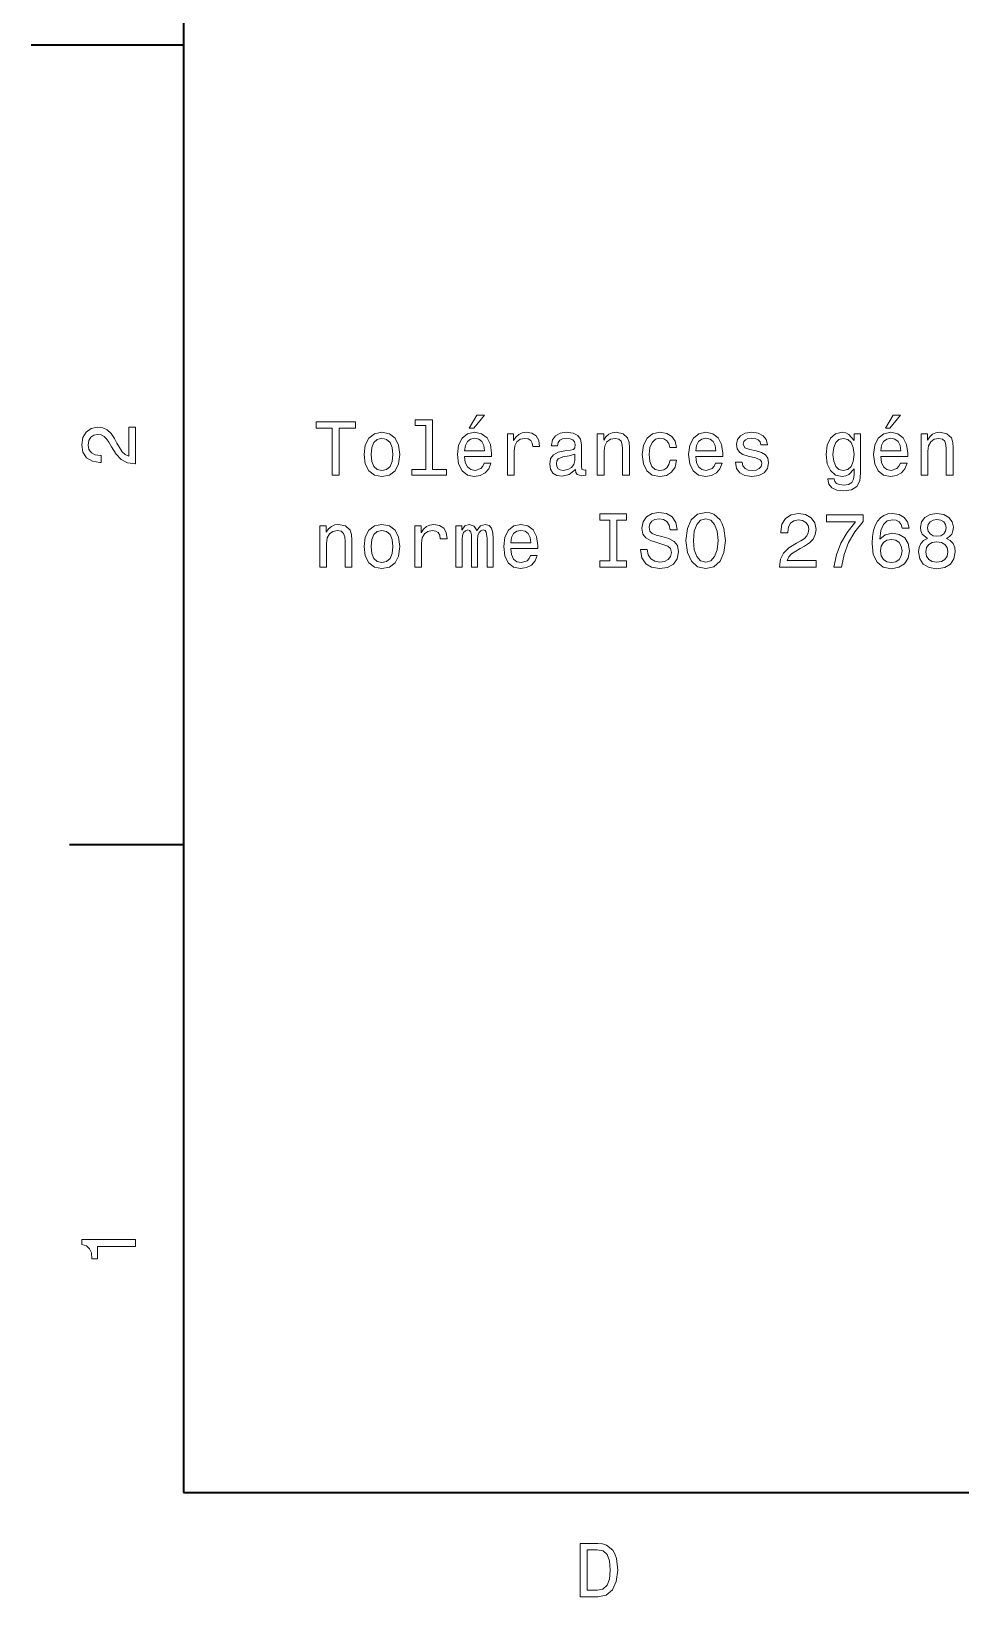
# Model space of a CAD drawing. Extents: x 0 to 297, y 0 to 210.
# Drawn here: x 0 to 61, y 3.2 to 105.9 of the extents above; entities that cross this region are included whole.
import ezdxf

# ---------------------------------------------------------------- set-up
doc = ezdxf.new("R2010")
doc.units = 0

msp = doc.modelspace()

# ---------------------------------------------------------------- linework, layer by layer
at = {"color": 7, "lineweight": 35}
for p, q in [((10, 200), (10, 10)), ((10, 10), (287, 10))]:
    msp.add_line(p, q, dxfattribs=at)
at = {"color": 7, "lineweight": 35, "ltscale": 0.25}
msp.add_line((10, 105), (0, 105), dxfattribs=at)
at = {"color": 7, "lineweight": 35, "ltscale": 0.1875}
msp.add_line((10, 52.5), (2.5, 52.5), dxfattribs=at)
at = {"color": 7, "lineweight": 13}
for points in [[(19.75584, 76.77906), (20.219818, 76.77906), (20.219818, 79.855431), (21.278896, 79.855431), (21.278896, 80.27906), (18.691721, 80.27906), (18.691721, 79.855431), (19.75584, 79.855431)], [(25.898493, 80.026901), (25.898493, 77.15226), (24.985668, 77.15226), (24.985668, 76.77906), (27.250076, 76.77906), (27.250076, 77.15226), (26.342297, 77.15226), (26.342297, 80.400101), (25.202526, 80.400101), (25.202526, 80.026901)], [(28.747917, 79.855431), (29.045467, 79.855431), (29.746475, 80.712776), (29.252239, 80.712776)], [(56.072121, 79.855431), (56.369671, 79.855431), (57.070679, 80.712776), (56.576443, 80.712776)], [(6.833213, 77.519447), (6.833213, 79.925072), (6.399496, 79.925072), (6.399496, 78.023773), (6.162464, 78.129684), (5.965778, 78.311241), (5.607709, 78.871033), (5.456412, 79.168587), (5.239553, 79.501442), (4.987392, 79.738472), (4.689842, 79.874641), (4.351945, 79.925072), (3.928314, 79.839333), (3.595461, 79.602303), (3.383646, 79.239189), (3.307997, 78.770172), (3.393732, 78.286018), (3.630764, 77.91787), (4.009006, 77.680832), (4.508286, 77.600143), (4.578891, 77.600143), (4.578891, 78.059074), (4.538545, 78.059074), (4.195605, 78.104462), (3.943444, 78.240631), (3.782061, 78.457489), (3.726585, 78.744957), (3.777017, 79.03746), (3.903098, 79.254318), (4.099784, 79.395531), (4.346902, 79.445961), (4.578891, 79.41066), (4.775577, 79.314842), (4.947046, 79.153458), (5.098343, 78.931557), (5.259727, 78.634003), (5.572406, 78.139771), (5.90526, 77.791786), (6.308718, 77.585014), (6.818084, 77.519447)], [(21.848782, 78.130646), (21.929472, 77.515373), (22.161461, 77.061478), (22.529617, 76.77906), (23.023853, 76.683243), (23.513046, 76.77906), (23.881201, 77.056435), (24.11319, 77.51033), (24.198925, 78.130646), (24.11319, 78.745918), (23.881201, 79.204849), (23.513046, 79.482231), (23.023853, 79.583092), (22.529617, 79.482231), (22.161461, 79.199806), (21.929472, 78.745918)], [(22.302671, 78.135689), (22.348061, 78.589577), (22.489271, 78.917389), (22.716217, 79.119118), (23.023853, 79.18972), (23.326447, 79.119118), (23.553392, 78.922432), (23.694603, 78.589577), (23.745033, 78.135689), (23.694603, 77.676758), (23.553392, 77.343903), (23.326447, 77.142174), (23.023853, 77.076614), (22.716217, 77.142174), (22.489271, 77.343903), (22.348061, 77.676758)], [(28.440279, 78.004562), (30.215496, 78.004562), (30.220539, 78.211334), (30.139847, 78.791306), (29.917946, 79.225029), (29.564919, 79.487274), (29.095898, 79.583092), (28.636967, 79.482231), (28.283939, 79.199806), (28.056995, 78.740875), (27.976303, 78.135689), (28.051952, 77.515373), (28.278896, 77.061478), (28.626879, 76.77906), (29.080769, 76.683243), (29.47414, 76.748802), (29.796907, 76.920273), (30.033939, 77.192604), (30.170107, 77.555717), (29.731346, 77.555717), (29.640568, 77.353989), (29.509443, 77.20269), (29.136246, 77.081657), (28.848782, 77.137131), (28.631922, 77.313644), (28.490711, 77.601105), (28.440279, 77.989433)], [(28.440279, 78.377762), (28.495754, 78.725746), (28.631922, 78.982948), (28.838696, 79.13929), (29.111029, 79.194763), (29.378319, 79.13929), (29.585093, 78.982948), (29.711174, 78.725746), (29.756561, 78.377762)], [(31.2544, 76.77906), (31.698204, 76.77906), (31.698204, 78.327332), (31.743593, 78.700531), (31.879761, 78.967819), (32.101662, 79.129204), (32.399212, 79.184677), (32.621117, 79.149376), (32.78754, 79.048515), (32.888405, 78.877045), (32.92371, 78.645058), (33.372559, 78.645058), (33.312038, 79.053558), (33.145611, 79.346062), (32.868233, 79.522575), (32.48999, 79.583092), (32.232788, 79.542747), (32.010883, 79.441887), (31.814198, 79.270416), (31.65786, 79.038429), (31.65786, 79.487274), (31.2544, 79.487274)], [(35.732788, 77.132088), (35.732788, 77.116959), (35.758003, 76.945488), (35.833649, 76.824448), (36.151375, 76.72863), (36.398491, 76.768974), (36.398491, 77.111916), (36.292587, 77.096786), (36.151375, 77.162346), (36.12616, 77.364075), (36.12616, 78.76609), (36.065639, 79.124161), (35.88913, 79.37632), (35.58149, 79.527618), (35.147774, 79.583092), (34.724144, 79.522575), (34.411461, 79.351105), (34.214775, 79.083817), (34.149216, 78.730789), (34.149216, 78.700531), (34.54763, 78.700531), (34.582932, 78.912346), (34.693882, 79.063644), (34.875439, 79.154419), (35.132645, 79.18972), (35.379761, 79.164505), (35.556274, 79.08886), (35.662182, 78.957733), (35.697487, 78.776176), (35.677311, 78.564362), (35.596619, 78.458458), (35.39489, 78.40802), (35.016647, 78.367676), (34.582932, 78.276901), (34.275295, 78.115517), (34.093739, 77.863358), (34.038261, 77.490158), (34.088696, 77.157303), (34.245033, 76.910187), (34.497196, 76.753845), (34.845177, 76.698372), (35.314201, 76.804276)], [(37.160019, 76.77906), (37.603825, 76.77906), (37.603825, 78.342461), (37.649216, 78.700531), (37.795467, 78.962776), (38.022411, 79.124161), (38.325005, 79.184677), (38.567081, 79.134247), (38.718376, 78.998077), (38.794025, 78.771133), (38.819244, 78.468544), (38.819244, 76.77906), (39.263046, 76.77906), (39.263046, 78.559319), (39.242874, 78.917389), (39.152096, 79.214943), (38.854546, 79.487274), (38.390568, 79.583092), (38.133362, 79.547791), (37.916504, 79.451973), (37.729904, 79.290588), (37.583649, 79.07373), (37.583649, 79.487274), (37.160019, 79.487274)], [(41.92083, 78.589577), (42.359589, 78.589577), (42.26881, 78.993034), (42.051952, 79.31076), (41.714058, 79.507446), (41.275295, 79.583092), (40.791145, 79.482231), (40.422989, 79.199806), (40.191002, 78.740875), (40.11031, 78.125603), (40.185959, 77.515373), (40.412903, 77.061478), (40.770973, 76.77906), (41.260166, 76.683243), (41.693886, 76.758888), (42.03178, 76.970703), (42.263767, 77.303558), (42.364632, 77.74736), (41.941002, 77.74736), (41.865353, 77.464943), (41.724144, 77.25312), (41.522415, 77.122002), (41.275295, 77.081657), (40.967659, 77.147217), (40.745758, 77.348946), (40.609589, 77.676758), (40.564201, 78.140732), (40.609589, 78.59462), (40.750801, 78.922432), (40.977745, 79.124161), (41.275295, 79.194763), (41.537544, 79.149376), (41.73423, 79.033386), (41.865353, 78.841743)], [(43.620396, 78.004562), (45.395611, 78.004562), (45.400654, 78.211334), (45.319962, 78.791306), (45.098061, 79.225029), (44.745033, 79.487274), (44.276016, 79.583092), (43.817081, 79.482231), (43.464058, 79.199806), (43.23711, 78.740875), (43.156418, 78.135689), (43.232067, 77.515373), (43.459011, 77.061478), (43.806995, 76.77906), (44.260887, 76.683243), (44.654259, 76.748802), (44.977024, 76.920273), (45.214058, 77.192604), (45.35022, 77.555717), (44.911461, 77.555717), (44.820683, 77.353989), (44.68956, 77.20269), (44.31636, 77.081657), (44.028896, 77.137131), (43.812038, 77.313644), (43.67083, 77.601105), (43.620396, 77.989433)], [(43.620396, 78.377762), (43.675873, 78.725746), (43.812038, 78.982948), (44.01881, 79.13929), (44.291145, 79.194763), (44.558434, 79.13929), (44.765205, 78.982948), (44.891289, 78.725746), (44.936676, 78.377762)], [(47.59446, 78.35759), (47.165783, 78.458458), (46.848061, 78.574448), (46.742153, 78.811478), (46.772411, 78.977905), (46.878319, 79.098946), (47.049789, 79.174591), (47.296906, 79.204849), (47.533939, 79.174591), (47.720539, 79.083817), (47.841576, 78.947647), (47.892006, 78.76609), (48.325726, 78.76609), (48.325726, 78.776176), (48.250076, 79.103989), (48.043304, 79.361191), (47.720539, 79.522575), (47.296906, 79.583092), (46.868233, 79.522575), (46.555553, 79.356148), (46.358868, 79.109032), (46.298347, 78.796349), (46.343735, 78.493759), (46.484947, 78.281944), (46.716934, 78.130646), (47.054832, 78.024734), (47.549068, 77.903702), (47.851662, 77.777618), (47.932354, 77.676758), (47.962616, 77.525459), (47.917225, 77.33886), (47.796188, 77.197647), (47.599503, 77.106873), (47.337254, 77.076614), (47.059875, 77.106873), (46.858147, 77.212776), (46.721977, 77.384247), (46.666504, 77.621277), (46.237831, 77.621277), (46.308434, 77.217819), (46.515205, 76.925316), (46.843018, 76.748802), (47.296906, 76.683243), (47.770973, 76.748802), (48.118954, 76.925316), (48.330769, 77.207733), (48.406418, 77.57589), (48.350945, 77.893616), (48.194603, 78.110474), (47.937397, 78.251686)], [(54.448204, 76.900101), (54.448204, 79.487274), (54.02457, 79.487274), (54.02457, 79.048515), (53.67659, 79.44693), (53.464771, 79.547791), (53.227741, 79.583092), (52.799068, 79.482231), (52.466213, 79.199806), (52.249355, 78.745918), (52.173706, 78.135689), (52.249355, 77.520416), (52.466213, 77.066521), (52.799068, 76.77906), (53.227741, 76.683243), (53.469814, 76.718544), (53.671547, 76.809319), (54.02457, 77.192604), (54.02457, 76.809319), (53.984226, 76.506729), (53.873276, 76.289864), (53.661457, 76.163788), (53.343735, 76.118401), (53.066357, 76.148659), (52.869671, 76.224304), (52.753677, 76.355431), (52.718376, 76.531944), (52.2897, 76.531944), (52.2897, 76.511772), (52.355263, 76.189003), (52.556992, 75.94693), (52.879757, 75.790588), (53.31852, 75.735115), (53.843014, 75.81076), (54.190998, 76.022575), (54.387684, 76.390732)], [(52.632641, 78.135689), (52.678028, 78.584534), (52.814198, 78.917389), (53.026012, 79.114075), (53.308434, 79.184677), (53.605984, 79.114075), (53.827885, 78.917389), (53.964054, 78.584534), (54.014484, 78.135689), (53.964054, 77.676758), (53.827885, 77.348946), (53.605984, 77.147217), (53.308434, 77.081657), (53.026012, 77.147217), (52.814198, 77.348946), (52.678028, 77.681801)], [(55.764484, 78.004562), (57.5397, 78.004562), (57.544743, 78.211334), (57.46405, 78.791306), (57.242149, 79.225029), (56.889122, 79.487274), (56.420105, 79.583092), (55.96117, 79.482231), (55.608143, 79.199806), (55.381199, 78.740875), (55.300507, 78.135689), (55.376156, 77.515373), (55.6031, 77.061478), (55.951084, 76.77906), (56.404972, 76.683243), (56.798347, 76.748802), (57.121113, 76.920273), (57.358143, 77.192604), (57.494312, 77.555717), (57.05555, 77.555717), (56.964771, 77.353989), (56.833649, 77.20269), (56.460449, 77.081657), (56.172985, 77.137131), (55.956127, 77.313644), (55.814915, 77.601105), (55.764484, 77.989433)], [(55.764484, 78.377762), (55.819958, 78.725746), (55.956127, 78.982948), (56.162899, 79.13929), (56.435234, 79.194763), (56.702526, 79.13929), (56.909298, 78.982948), (57.035378, 78.725746), (57.080765, 78.377762)], [(58.412178, 76.77906), (58.85598, 76.77906), (58.85598, 78.342461), (58.901371, 78.700531), (59.047623, 78.962776), (59.27457, 79.124161), (59.577164, 79.184677), (59.819237, 79.134247), (59.970535, 78.998077), (60.046185, 78.771133), (60.0714, 78.468544), (60.0714, 76.77906), (60.515205, 76.77906), (60.515205, 78.559319), (60.495029, 78.917389), (60.404251, 79.214943), (60.106701, 79.487274), (59.642727, 79.583092), (59.385521, 79.547791), (59.168663, 79.451973), (58.982063, 79.290588), (58.835808, 79.07373), (58.835808, 79.487274), (58.412178, 79.487274)], [(35.682354, 77.727188), (35.621834, 77.464943), (35.460453, 77.263206), (35.218376, 77.132088), (34.92083, 77.0867), (34.729187, 77.111916), (34.593018, 77.192604), (34.507282, 77.333817), (34.482067, 77.530502), (34.502239, 77.707016), (34.582932, 77.833092), (34.905697, 77.974304), (35.314201, 78.034821), (35.682354, 78.155861)], [(37.971977, 71.155861), (37.326447, 71.155861), (37.326447, 70.732231), (39.08149, 70.732231), (39.08149, 71.155861), (38.435959, 71.155861), (38.435959, 73.808601), (39.08149, 73.808601), (39.08149, 74.232231), (37.326447, 74.232231), (37.326447, 73.808601), (37.971977, 73.808601)], [(40.443161, 71.887131), (39.98423, 71.887131), (40.085091, 71.352547), (40.337257, 70.959175), (40.725586, 70.722145), (41.250076, 70.636414), (41.769531, 70.717102), (42.15786, 70.939003), (42.404976, 71.286987), (42.495758, 71.745918), (42.420109, 72.159462), (42.20829, 72.426758), (41.865353, 72.603271), (41.406418, 72.73439), (41.013046, 72.830215), (40.755844, 72.941162), (40.609589, 73.102547), (40.564201, 73.354706), (40.609589, 73.581657), (40.740715, 73.753128), (40.942444, 73.869118), (41.219818, 73.909462), (41.502243, 73.859032), (41.724144, 73.722862), (41.870396, 73.495918), (41.941002, 73.188286), (42.399933, 73.188286), (42.399933, 73.198372), (42.319244, 73.672432), (42.082214, 74.025459), (41.709015, 74.24736), (41.204689, 74.323006), (40.750801, 74.24736), (40.397774, 74.035545), (40.17083, 73.707733), (40.090137, 73.284103), (40.155701, 72.905861), (40.347343, 72.648659), (40.649933, 72.477188), (41.06348, 72.346062), (41.471981, 72.230072), (41.779617, 72.119118), (41.966217, 71.957733), (42.03178, 71.695488), (41.97126, 71.4282), (41.814919, 71.226471), (41.577888, 71.100388), (41.270252, 71.060043), (40.927315, 71.115517), (40.665062, 71.276901), (40.498638, 71.539146)], [(42.979904, 72.482231), (43.070683, 71.695488), (43.332932, 71.115517), (43.741432, 70.757446), (44.276016, 70.636414), (44.805553, 70.757446), (45.219101, 71.115517), (45.476303, 71.695488), (45.572124, 72.482231), (45.476303, 73.263931), (45.365353, 73.581657), (45.219101, 73.843903), (44.805553, 74.201973), (44.553391, 74.292747), (44.276016, 74.328049), (43.736389, 74.201973), (43.327888, 73.848946), (43.070683, 73.268974)], [(49.117512, 70.732231), (51.523132, 70.732231), (51.523132, 71.165947), (49.621834, 71.165947), (49.727741, 71.402977), (49.909298, 71.599663), (50.469097, 71.957733), (50.766647, 72.109032), (51.099499, 72.32589), (51.336533, 72.578049), (51.472698, 72.875603), (51.523132, 73.213501), (51.437397, 73.637131), (51.200363, 73.969986), (50.837254, 74.181801), (50.368233, 74.257446), (49.884083, 74.171715), (49.515926, 73.934677), (49.278893, 73.556442), (49.198204, 73.057159), (49.198204, 72.986557), (49.657135, 72.986557), (49.657135, 73.026901), (49.702526, 73.369843), (49.838692, 73.622002), (50.05555, 73.783386), (50.343018, 73.83886), (50.635525, 73.788429), (50.852383, 73.662346), (50.993591, 73.46566), (51.044025, 73.218544), (51.00872, 72.986557), (50.912899, 72.789871), (50.751518, 72.618401), (50.529613, 72.467102), (50.232063, 72.305717), (49.737831, 71.993034), (49.389847, 71.660187), (49.183075, 71.256729), (49.117512, 70.74736)], [(52.683071, 70.732231), (53.19244, 70.732231), (53.358864, 71.564362), (53.651371, 72.341019), (54.064919, 73.062202), (54.604542, 73.737991), (54.604542, 74.156586), (52.203964, 74.156586), (52.203964, 73.697647), (54.120392, 73.697647), (53.565636, 73.016815), (53.147049, 72.305717), (52.854542, 71.549232)], [(57.630478, 73.289146), (57.534657, 73.697647), (57.312756, 74.000244), (56.969814, 74.191887), (56.526012, 74.257446), (56.228462, 74.222145), (55.971256, 74.12632), (55.744312, 73.969986), (55.55267, 73.748077), (55.401371, 73.470703), (55.290421, 73.132805), (55.219814, 72.73439), (55.199642, 72.285545), (55.280334, 71.569405), (55.527451, 71.049957), (55.925869, 70.737274), (56.470535, 70.631363), (56.959728, 70.722145), (57.332928, 70.959175), (57.575001, 71.332375), (57.660736, 71.806442), (57.575001, 72.285545), (57.343014, 72.653702), (56.984943, 72.885689), (56.541142, 72.966385), (56.062035, 72.865517), (55.703964, 72.578049), (55.779613, 73.132805), (55.940998, 73.531219), (56.188114, 73.768257), (56.531055, 73.848946), (56.783215, 73.808601), (56.974857, 73.70269), (57.100941, 73.526176), (57.1665, 73.289146)], [(58.830765, 72.618401), (58.573563, 72.477188), (58.397049, 72.280502), (58.286098, 72.033386), (58.250793, 71.735832), (58.331486, 71.286987), (58.563473, 70.939003), (58.941715, 70.717102), (59.456127, 70.631363), (59.965492, 70.717102), (60.343735, 70.939003), (60.575722, 71.286987), (60.661457, 71.735832), (60.621113, 72.033386), (60.515205, 72.280502), (60.333649, 72.477188), (60.081486, 72.618401), (60.283215, 72.739433), (60.424427, 72.905861), (60.510159, 73.10759), (60.540421, 73.354706), (60.459728, 73.712776), (60.247913, 74.000244), (59.904972, 74.186844), (59.456127, 74.257446), (59.002235, 74.186844), (58.659294, 74.000244), (58.442436, 73.712776), (58.366787, 73.354706), (58.392006, 73.10759), (58.477741, 72.905861)], [(18.943882, 70.732231), (19.387686, 70.732231), (19.387686, 72.295631), (19.433075, 72.653702), (19.579329, 72.915947), (19.806274, 73.077332), (20.108868, 73.137848), (20.350943, 73.087418), (20.502239, 72.951248), (20.577887, 72.724304), (20.603104, 72.421715), (20.603104, 70.732231), (21.046907, 70.732231), (21.046907, 72.512489), (21.026735, 72.87056), (20.935957, 73.168114), (20.638407, 73.440445), (20.174429, 73.536263), (19.917225, 73.500961), (19.700365, 73.405144), (19.513767, 73.243759), (19.367512, 73.026901), (19.367512, 73.440445), (18.943882, 73.440445)], [(21.848782, 72.083817), (21.929472, 71.468544), (22.161461, 71.014648), (22.529617, 70.732231), (23.023853, 70.636414), (23.513046, 70.732231), (23.881201, 71.009605), (24.11319, 71.463501), (24.198925, 72.083817), (24.11319, 72.699089), (23.881201, 73.15802), (23.513046, 73.435402), (23.023853, 73.536263), (22.529617, 73.435402), (22.161461, 73.152977), (21.929472, 72.699089)], [(22.302671, 72.08886), (22.348061, 72.542747), (22.489271, 72.87056), (22.716217, 73.072289), (23.023853, 73.142891), (23.326447, 73.072289), (23.553392, 72.875603), (23.694603, 72.542747), (23.745033, 72.08886), (23.694603, 71.629929), (23.553392, 71.297073), (23.326447, 71.095345), (23.023853, 71.029785), (22.716217, 71.095345), (22.489271, 71.297073), (22.348061, 71.629929)], [(25.182354, 70.732231), (25.626158, 70.732231), (25.626158, 72.280502), (25.671547, 72.653702), (25.807714, 72.92099), (26.029617, 73.082375), (26.327168, 73.137848), (26.549068, 73.102547), (26.715496, 73.001686), (26.81636, 72.830215), (26.851662, 72.598228), (27.30051, 72.598228), (27.23999, 73.006729), (27.073565, 73.299232), (26.796188, 73.475746), (26.417946, 73.536263), (26.16074, 73.495918), (25.938839, 73.395058), (25.742153, 73.223587), (25.585812, 72.9916), (25.585812, 73.440445), (25.182354, 73.440445)], [(27.875439, 70.732231), (28.283939, 70.732231), (28.283939, 72.542747), (28.309155, 72.815086), (28.384804, 73.011772), (28.500797, 73.127762), (28.652096, 73.173157), (28.773132, 73.132805), (28.853825, 73.031944), (28.894169, 72.860474), (28.9093, 72.63353), (28.9093, 70.732231), (29.292585, 70.732231), (29.292585, 72.542747), (29.317802, 72.810043), (29.39345, 73.006729), (29.514488, 73.127762), (29.665783, 73.173157), (29.786821, 73.132805), (29.867512, 73.031944), (29.917946, 72.63353), (29.917946, 70.732231), (30.326447, 70.732231), (30.326447, 72.603271), (30.301231, 72.9916), (30.220539, 73.289146), (30.059155, 73.470703), (29.796907, 73.536263), (29.489271, 73.435402), (29.252239, 73.142891), (29.065639, 73.430359), (28.75296, 73.536263), (28.465496, 73.435402), (28.26881, 73.152977), (28.26881, 73.440445), (27.875439, 73.440445)], [(31.476303, 71.957733), (33.251518, 71.957733), (33.256561, 72.164505), (33.175869, 72.744476), (32.953968, 73.1782), (32.600945, 73.440445), (32.13192, 73.536263), (31.672989, 73.435402), (31.319962, 73.152977), (31.093018, 72.694046), (31.012325, 72.08886), (31.087975, 71.468544), (31.314919, 71.014648), (31.662903, 70.732231), (32.116791, 70.636414), (32.510162, 70.701973), (32.832932, 70.873444), (33.069962, 71.145775), (33.206131, 71.508888), (32.767368, 71.508888), (32.67659, 71.307159), (32.545467, 71.155861), (32.172268, 71.034828), (31.884804, 71.090302), (31.667946, 71.266815), (31.526735, 71.554276), (31.476303, 71.942604)], [(31.476303, 72.330933), (31.531778, 72.678917), (31.667946, 72.936119), (31.874718, 73.092461), (32.147053, 73.147934), (32.414345, 73.092461), (32.621117, 72.936119), (32.747196, 72.678917), (32.792587, 72.330933)], [(43.464058, 72.482231), (43.519531, 73.092461), (43.685959, 73.541306), (43.943161, 73.813644), (44.276016, 73.909462), (44.603825, 73.813644), (44.861031, 73.536263), (45.027458, 73.087418), (45.087975, 72.482231), (45.027458, 71.872002), (44.861031, 71.423157), (44.603825, 71.150818), (44.276016, 71.060043), (43.943161, 71.150818), (43.685959, 71.423157), (43.519531, 71.866959)], [(58.845894, 73.314362), (58.886242, 73.536263), (59.007278, 73.707733), (59.198921, 73.813644), (59.456127, 73.853989), (59.708286, 73.813644), (59.899929, 73.707733), (60.020966, 73.536263), (60.066357, 73.314362), (60.020966, 73.087418), (59.899929, 72.910904), (59.708286, 72.794914), (59.456127, 72.759605), (59.198921, 72.799957), (59.007278, 72.910904), (58.886242, 73.087418)], [(57.171543, 71.801392), (57.11607, 71.483673), (56.974857, 71.2416), (56.747913, 71.080215), (56.465492, 71.029785), (56.167942, 71.080215), (55.940998, 71.236557), (55.794743, 71.47863), (55.749355, 71.796349), (55.799786, 72.109032), (55.940998, 72.346062), (56.172985, 72.49736), (56.485664, 72.552834), (56.757999, 72.49736), (56.974857, 72.351105), (57.11607, 72.114075)], [(58.734943, 71.745918), (58.780334, 72.013214), (58.926586, 72.214943), (59.153534, 72.346062), (59.456127, 72.391457), (59.753677, 72.346062), (59.980621, 72.214943), (60.126877, 72.013214), (60.177307, 71.745918), (60.126877, 71.458458), (59.980621, 71.2416), (59.753677, 71.100388), (59.456127, 71.055), (59.153534, 71.100388), (58.926586, 71.2416), (58.780334, 71.458458)], [(6.833213, 26.159222), (6.833213, 26.618156), (3.307997, 26.618156), (3.307997, 26.275217), (3.615634, 26.184439), (3.822406, 26.002882), (3.943444, 25.725506), (3.98379, 25.34222), (4.341859, 25.34222), (4.341859, 26.159222)], [(37.194958, 6.666787), (36.029972, 6.666787), (36.029972, 3.166787), (37.194958, 3.166787), (37.744667, 3.277738), (38.153168, 3.615634), (38.405331, 4.165346), (38.496109, 4.916787), (38.415417, 5.683357), (38.314552, 5.985951), (38.173344, 6.228026), (37.764839, 6.555836), (37.497551, 6.636527)], [(37.159653, 6.248199), (37.542938, 6.17255), (37.805187, 5.940562), (37.961525, 5.527017), (38.011959, 4.916787), (37.956482, 4.326729), (37.800144, 3.913184), (37.532852, 3.666066), (37.159653, 3.585375), (36.498989, 3.585375), (36.498989, 6.248199)]]:
    msp.add_lwpolyline(points, close=True, dxfattribs=at)

doc.saveas('drawing.dxf')
